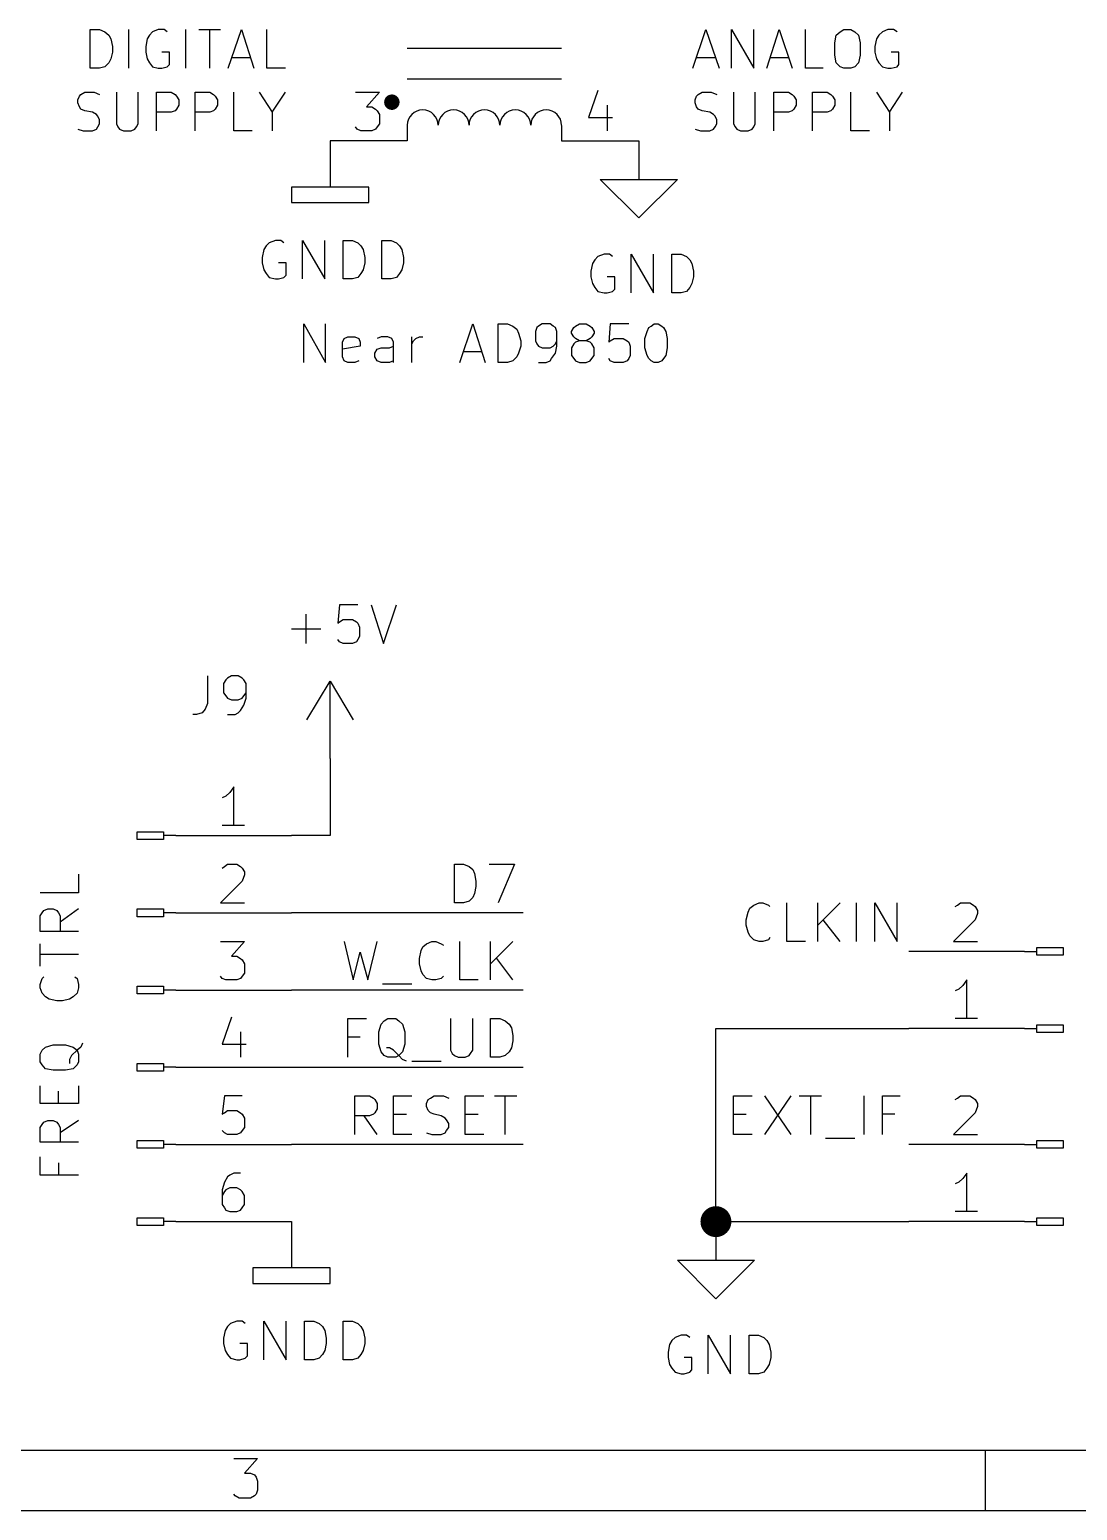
# Model space of a CAD drawing. Extents: x -2.2 to 11.3, y -7.9 to -0.4.
# Drawn here: x 5.06 to 6.418, y -7.874 to -5.956 of the extents above; entities that cross this region are included whole.
import ezdxf

# ---------------------------------------------------------------- set-up
doc = ezdxf.new("R2010")
doc.units = 0
doc.header["$MEASUREMENT"] = 0
for name, color, linetype in [('BLACK', 7, 'CONTINUOUS'), ('BLUE3', 171, 'CONTINUOUS'), ('CYAN2', 4, 'CONTINUOUS'), ('GREEN2', 3, 'CONTINUOUS'), ('RED2', 1, 'CONTINUOUS')]:
    doc.layers.add(name, color=color, linetype=linetype)

msp = doc.modelspace()

# ---------------------------------------------------------------- linework, layer by layer
at = {"layer": 'BLACK', "linetype": 'CONTINUOUS'}
for p, q in [((5.611, -7.087), (5.611, -7.037)), ((5.611, -7.037), (5.623, -7.037)), ((5.623, -7.037), (5.63, -7.04)), ((5.656, -7.037), (5.689, -7.037)), ((5.689, -7.037), (5.668, -7.087)), ((5.63, -7.04), (5.635, -7.044)), ((5.635, -7.044), (5.637, -7.049)), ((5.637, -7.049), (5.639, -7.059)), ((5.637, -7.075), (5.635, -7.08)), ((5.639, -7.066), (5.637, -7.075)), ((5.639, -7.059), (5.639, -7.066)), ((5.623, -7.087), (5.611, -7.087)), ((5.63, -7.085), (5.623, -7.087)), ((5.635, -7.08), (5.63, -7.085)), ((5.992, -7.099), (5.994, -7.094)), ((5.994, -7.094), (5.999, -7.09)), ((5.999, -7.09), (6.006, -7.087)), ((6.006, -7.087), (6.011, -7.087)), ((6.011, -7.087), (6.018, -7.09)), ((6.018, -7.09), (6.02, -7.092)), ((6.042, -7.137), (6.042, -7.087)), ((6.082, -7.137), (6.082, -7.087)), ((6.111, -7.087), (6.082, -7.116)), ((6.132, -7.137), (6.132, -7.087)), ((6.156, -7.137), (6.156, -7.087)), ((6.156, -7.087), (6.185, -7.137)), ((6.185, -7.137), (6.185, -7.087)), ((5.989, -7.109), (5.992, -7.099)), ((5.989, -7.116), (5.989, -7.109)), ((6.111, -7.137), (6.089, -7.109)), ((5.992, -7.125), (5.989, -7.116)), ((5.994, -7.13), (5.992, -7.125)), ((5.999, -7.135), (5.994, -7.13)), ((6.02, -7.132), (6.018, -7.135)), ((5.468, -7.137), (5.48, -7.187)), ((5.48, -7.187), (5.489, -7.151)), ((5.489, -7.151), (5.499, -7.187)), ((5.499, -7.187), (5.511, -7.137)), ((5.566, -7.159), (5.568, -7.149)), ((5.568, -7.149), (5.57, -7.144)), ((5.57, -7.144), (5.575, -7.14)), ((5.575, -7.14), (5.582, -7.137)), ((5.582, -7.137), (5.587, -7.137)), ((5.587, -7.137), (5.594, -7.14)), ((5.594, -7.14), (5.597, -7.142)), ((5.618, -7.187), (5.618, -7.137)), ((5.658, -7.187), (5.658, -7.137)), ((5.687, -7.137), (5.658, -7.166)), ((6.006, -7.137), (5.999, -7.135)), ((6.011, -7.137), (6.006, -7.137)), ((6.018, -7.135), (6.011, -7.137)), ((6.066, -7.137), (6.042, -7.137)), ((5.566, -7.166), (5.566, -7.159)), ((5.568, -7.175), (5.566, -7.166)), ((5.687, -7.187), (5.666, -7.159)), ((5.518, -7.192), (5.556, -7.192)), ((5.57, -7.18), (5.568, -7.175)), ((5.575, -7.185), (5.57, -7.18)), ((5.582, -7.187), (5.575, -7.185)), ((5.587, -7.187), (5.582, -7.187)), ((5.594, -7.185), (5.587, -7.187)), ((5.597, -7.182), (5.594, -7.185)), ((5.642, -7.187), (5.618, -7.187)), ((5.473, -7.287), (5.473, -7.237)), ((5.473, -7.237), (5.497, -7.237)), ((5.513, -7.254), (5.516, -7.244)), ((5.516, -7.244), (5.52, -7.24)), ((5.52, -7.24), (5.525, -7.237)), ((5.525, -7.237), (5.535, -7.237)), ((5.535, -7.237), (5.539, -7.24)), ((5.539, -7.24), (5.544, -7.244)), ((5.544, -7.244), (5.547, -7.254)), ((5.606, -7.237), (5.606, -7.278)), ((5.635, -7.278), (5.635, -7.237)), ((5.658, -7.287), (5.658, -7.237)), ((5.658, -7.237), (5.67, -7.237)), ((5.67, -7.237), (5.677, -7.24)), ((5.677, -7.24), (5.682, -7.244)), ((5.682, -7.244), (5.685, -7.249)), ((5.685, -7.249), (5.687, -7.259)), ((5.489, -7.261), (5.473, -7.261)), ((5.513, -7.27), (5.513, -7.254)), ((5.547, -7.254), (5.547, -7.27)), ((5.687, -7.266), (5.685, -7.275)), ((5.687, -7.259), (5.687, -7.266)), ((5.516, -7.28), (5.513, -7.27)), ((5.52, -7.285), (5.516, -7.28)), ((5.525, -7.287), (5.52, -7.285)), ((5.527, -7.275), (5.523, -7.275)), ((5.535, -7.287), (5.525, -7.287)), ((5.532, -7.278), (5.527, -7.275)), ((5.539, -7.285), (5.532, -7.278)), ((5.539, -7.285), (5.535, -7.287)), ((5.544, -7.28), (5.539, -7.285)), ((5.544, -7.29), (5.539, -7.285)), ((5.547, -7.27), (5.544, -7.28)), ((5.606, -7.278), (5.608, -7.282)), ((5.608, -7.282), (5.611, -7.285)), ((5.611, -7.285), (5.616, -7.287)), ((5.616, -7.287), (5.625, -7.287)), ((5.625, -7.287), (5.63, -7.285)), ((5.63, -7.285), (5.632, -7.282)), ((5.632, -7.282), (5.635, -7.278)), ((5.67, -7.287), (5.658, -7.287)), ((5.677, -7.285), (5.67, -7.287)), ((5.682, -7.28), (5.677, -7.285)), ((5.685, -7.275), (5.682, -7.28)), ((5.549, -7.292), (5.544, -7.29)), ((5.556, -7.292), (5.594, -7.292)), ((5.482, -7.387), (5.482, -7.337)), ((5.482, -7.337), (5.501, -7.337)), ((5.501, -7.337), (5.506, -7.34)), ((5.506, -7.34), (5.508, -7.342)), ((5.508, -7.342), (5.511, -7.347)), ((5.532, -7.387), (5.532, -7.337)), ((5.532, -7.337), (5.556, -7.337)), ((5.575, -7.347), (5.577, -7.342)), ((5.577, -7.342), (5.58, -7.34)), ((5.58, -7.34), (5.585, -7.337)), ((5.585, -7.337), (5.597, -7.337)), ((5.597, -7.337), (5.604, -7.34)), ((5.625, -7.387), (5.625, -7.337)), ((5.625, -7.337), (5.649, -7.337)), ((5.663, -7.337), (5.692, -7.337)), ((5.677, -7.387), (5.677, -7.337)), ((5.973, -7.387), (5.973, -7.337)), ((5.973, -7.337), (5.997, -7.337)), ((6.013, -7.337), (6.047, -7.387)), ((6.047, -7.337), (6.013, -7.387)), ((6.058, -7.337), (6.087, -7.337)), ((6.073, -7.387), (6.073, -7.337)), ((6.142, -7.387), (6.142, -7.337)), ((6.166, -7.387), (6.166, -7.337)), ((6.166, -7.337), (6.189, -7.337)), ((5.501, -7.363), (5.482, -7.363)), ((5.511, -7.387), (5.494, -7.363)), ((5.506, -7.361), (5.501, -7.363)), ((5.508, -7.359), (5.506, -7.361)), ((5.511, -7.354), (5.508, -7.359)), ((5.511, -7.347), (5.511, -7.354)), ((5.532, -7.361), (5.549, -7.361)), ((5.575, -7.351), (5.575, -7.347)), ((5.577, -7.356), (5.575, -7.351)), ((5.58, -7.359), (5.577, -7.356)), ((5.585, -7.361), (5.58, -7.359)), ((5.594, -7.363), (5.585, -7.361)), ((5.599, -7.366), (5.594, -7.363)), ((5.625, -7.361), (5.642, -7.361)), ((5.973, -7.361), (5.989, -7.361)), ((6.182, -7.361), (6.166, -7.361)), ((5.601, -7.368), (5.599, -7.366)), ((5.599, -7.385), (5.601, -7.382)), ((5.604, -7.373), (5.601, -7.368)), ((5.601, -7.382), (5.604, -7.378)), ((5.604, -7.378), (5.604, -7.373)), ((5.556, -7.387), (5.532, -7.387)), ((5.575, -7.385), (5.582, -7.387)), ((5.582, -7.387), (5.594, -7.387)), ((5.594, -7.387), (5.599, -7.385)), ((5.649, -7.387), (5.625, -7.387)), ((5.997, -7.387), (5.973, -7.387)), ((6.092, -7.392), (6.13, -7.392))]:
    msp.add_line(p, q, dxfattribs=at)
at = {"layer": 'BLUE3', "linetype": 'CONTINUOUS'}
for p, q in [((5.139, -6.006), (5.139, -5.956)), ((5.139, -5.956), (5.151, -5.956)), ((5.151, -5.956), (5.158, -5.959)), ((5.158, -5.959), (5.163, -5.963)), ((5.163, -5.963), (5.166, -5.968)), ((5.189, -6.006), (5.189, -5.956)), ((5.216, -5.963), (5.213, -5.968)), ((5.22, -5.959), (5.216, -5.963)), ((5.227, -5.956), (5.22, -5.959)), ((5.235, -5.956), (5.227, -5.956)), ((5.239, -5.959), (5.235, -5.956)), ((5.263, -6.006), (5.263, -5.956)), ((5.28, -5.956), (5.308, -5.956)), ((5.294, -6.006), (5.294, -5.956)), ((5.318, -6.006), (5.335, -5.956)), ((5.335, -5.956), (5.351, -6.006)), ((5.368, -6.006), (5.368, -5.956)), ((5.92, -6.006), (5.937, -5.956)), ((5.937, -5.956), (5.954, -6.006)), ((5.97, -6.006), (5.97, -5.956)), ((5.97, -5.956), (5.999, -6.006)), ((5.999, -6.006), (5.999, -5.956)), ((6.016, -6.006), (6.032, -5.956)), ((6.032, -5.956), (6.049, -6.006)), ((6.066, -6.006), (6.066, -5.956)), ((6.104, -5.973), (6.106, -5.963)), ((6.106, -5.963), (6.111, -5.959)), ((6.111, -5.959), (6.116, -5.956)), ((6.116, -5.956), (6.125, -5.956)), ((6.125, -5.956), (6.13, -5.959)), ((6.13, -5.959), (6.135, -5.963)), ((6.135, -5.963), (6.137, -5.973)), ((6.161, -5.963), (6.158, -5.968)), ((6.166, -5.959), (6.161, -5.963)), ((6.173, -5.956), (6.166, -5.959)), ((6.18, -5.956), (6.173, -5.956)), ((6.185, -5.959), (6.18, -5.956)), ((5.166, -5.968), (5.168, -5.978)), ((5.168, -5.978), (5.168, -5.985)), ((5.213, -5.968), (5.211, -5.978)), ((5.211, -5.978), (5.211, -5.985)), ((6.104, -5.989), (6.104, -5.973)), ((6.137, -5.973), (6.137, -5.989)), ((6.158, -5.968), (6.156, -5.978)), ((6.156, -5.978), (6.156, -5.985)), ((5.163, -5.999), (5.158, -6.004)), ((5.166, -5.994), (5.163, -5.999)), ((5.168, -5.985), (5.166, -5.994)), ((5.211, -5.985), (5.213, -5.994)), ((5.213, -5.994), (5.216, -5.999)), ((5.216, -5.999), (5.22, -6.004)), ((5.242, -5.985), (5.232, -5.985)), ((5.239, -6.004), (5.242, -6.001)), ((5.242, -6.001), (5.242, -5.985)), ((5.323, -5.992), (5.347, -5.992)), ((5.925, -5.992), (5.949, -5.992)), ((6.02, -5.992), (6.044, -5.992)), ((6.106, -5.999), (6.104, -5.989)), ((6.111, -6.004), (6.106, -5.999)), ((6.135, -5.999), (6.13, -6.004)), ((6.137, -5.989), (6.135, -5.999)), ((6.156, -5.985), (6.158, -5.994)), ((6.158, -5.994), (6.161, -5.999)), ((6.161, -5.999), (6.166, -6.004)), ((6.187, -5.985), (6.177, -5.985)), ((6.185, -6.004), (6.187, -6.001)), ((6.187, -6.001), (6.187, -5.985)), ((5.151, -6.006), (5.139, -6.006)), ((5.158, -6.004), (5.151, -6.006)), ((5.22, -6.004), (5.227, -6.006)), ((5.227, -6.006), (5.232, -6.006)), ((5.232, -6.006), (5.239, -6.004)), ((5.392, -6.006), (5.368, -6.006)), ((6.089, -6.006), (6.066, -6.006)), ((6.116, -6.006), (6.111, -6.004)), ((6.125, -6.006), (6.116, -6.006)), ((6.13, -6.004), (6.125, -6.006)), ((6.166, -6.004), (6.173, -6.006)), ((6.173, -6.006), (6.177, -6.006)), ((6.177, -6.006), (6.185, -6.004)), ((5.125, -6.042), (5.127, -6.04)), ((5.127, -6.04), (5.132, -6.037)), ((5.132, -6.037), (5.144, -6.037)), ((5.144, -6.037), (5.151, -6.04)), ((5.173, -6.037), (5.173, -6.078)), ((5.201, -6.078), (5.201, -6.037)), ((5.225, -6.087), (5.225, -6.037)), ((5.225, -6.037), (5.244, -6.037)), ((5.244, -6.037), (5.249, -6.04)), ((5.249, -6.04), (5.251, -6.042)), ((5.275, -6.087), (5.275, -6.037)), ((5.275, -6.037), (5.294, -6.037)), ((5.294, -6.037), (5.299, -6.04)), ((5.299, -6.04), (5.301, -6.042)), ((5.325, -6.087), (5.325, -6.037)), ((5.358, -6.037), (5.375, -6.063)), ((5.375, -6.063), (5.392, -6.037)), ((5.925, -6.042), (5.927, -6.04)), ((5.927, -6.04), (5.932, -6.037)), ((5.932, -6.037), (5.944, -6.037)), ((5.944, -6.037), (5.951, -6.04)), ((5.973, -6.037), (5.973, -6.078)), ((6.001, -6.078), (6.001, -6.037)), ((6.025, -6.087), (6.025, -6.037)), ((6.025, -6.037), (6.044, -6.037)), ((6.044, -6.037), (6.049, -6.04)), ((6.049, -6.04), (6.051, -6.042)), ((6.075, -6.087), (6.075, -6.037)), ((6.075, -6.037), (6.094, -6.037)), ((6.094, -6.037), (6.099, -6.04)), ((6.099, -6.04), (6.101, -6.042)), ((6.125, -6.087), (6.125, -6.037)), ((6.158, -6.037), (6.175, -6.063)), ((6.175, -6.063), (6.192, -6.037)), ((5.123, -6.047), (5.125, -6.042)), ((5.123, -6.051), (5.123, -6.047)), ((5.125, -6.056), (5.123, -6.051)), ((5.127, -6.059), (5.125, -6.056)), ((5.132, -6.061), (5.127, -6.059)), ((5.251, -6.059), (5.249, -6.061)), ((5.251, -6.042), (5.254, -6.047)), ((5.254, -6.054), (5.251, -6.059)), ((5.254, -6.047), (5.254, -6.054)), ((5.301, -6.059), (5.299, -6.061)), ((5.301, -6.042), (5.304, -6.047)), ((5.304, -6.054), (5.301, -6.059)), ((5.304, -6.047), (5.304, -6.054)), ((5.923, -6.047), (5.925, -6.042)), ((5.923, -6.051), (5.923, -6.047)), ((5.925, -6.056), (5.923, -6.051)), ((5.927, -6.059), (5.925, -6.056)), ((5.932, -6.061), (5.927, -6.059)), ((6.051, -6.059), (6.049, -6.061)), ((6.051, -6.042), (6.054, -6.047)), ((6.054, -6.054), (6.051, -6.059)), ((6.054, -6.047), (6.054, -6.054)), ((6.101, -6.059), (6.099, -6.061)), ((6.101, -6.042), (6.104, -6.047)), ((6.104, -6.054), (6.101, -6.059)), ((6.104, -6.047), (6.104, -6.054)), ((5.142, -6.063), (5.132, -6.061)), ((5.147, -6.066), (5.142, -6.063)), ((5.149, -6.068), (5.147, -6.066)), ((5.151, -6.073), (5.149, -6.068)), ((5.149, -6.082), (5.151, -6.078)), ((5.151, -6.078), (5.151, -6.073)), ((5.173, -6.078), (5.175, -6.082)), ((5.199, -6.082), (5.201, -6.078)), ((5.244, -6.063), (5.225, -6.063)), ((5.249, -6.061), (5.244, -6.063)), ((5.294, -6.063), (5.275, -6.063)), ((5.299, -6.061), (5.294, -6.063)), ((5.375, -6.063), (5.375, -6.087)), ((5.942, -6.063), (5.932, -6.061)), ((5.947, -6.066), (5.942, -6.063)), ((5.949, -6.068), (5.947, -6.066)), ((5.951, -6.073), (5.949, -6.068)), ((5.949, -6.082), (5.951, -6.078)), ((5.951, -6.078), (5.951, -6.073)), ((5.973, -6.078), (5.975, -6.082)), ((5.999, -6.082), (6.001, -6.078)), ((6.044, -6.063), (6.025, -6.063)), ((6.049, -6.061), (6.044, -6.063)), ((6.094, -6.063), (6.075, -6.063)), ((6.099, -6.061), (6.094, -6.063)), ((6.175, -6.063), (6.175, -6.087)), ((5.123, -6.085), (5.13, -6.087)), ((5.13, -6.087), (5.142, -6.087)), ((5.142, -6.087), (5.147, -6.085)), ((5.147, -6.085), (5.149, -6.082)), ((5.175, -6.082), (5.177, -6.085)), ((5.177, -6.085), (5.182, -6.087)), ((5.182, -6.087), (5.192, -6.087)), ((5.192, -6.087), (5.197, -6.085)), ((5.197, -6.085), (5.199, -6.082)), ((5.349, -6.087), (5.325, -6.087)), ((5.923, -6.085), (5.93, -6.087)), ((5.93, -6.087), (5.942, -6.087)), ((5.942, -6.087), (5.947, -6.085)), ((5.947, -6.085), (5.949, -6.082)), ((5.975, -6.082), (5.977, -6.085)), ((5.977, -6.085), (5.982, -6.087)), ((5.982, -6.087), (5.992, -6.087)), ((5.992, -6.087), (5.997, -6.085)), ((5.997, -6.085), (5.999, -6.082)), ((6.149, -6.087), (6.125, -6.087)), ((5.416, -6.387), (5.416, -6.337)), ((5.416, -6.337), (5.444, -6.387)), ((5.444, -6.387), (5.444, -6.337)), ((5.618, -6.387), (5.635, -6.337)), ((5.635, -6.337), (5.651, -6.387)), ((5.668, -6.387), (5.668, -6.337)), ((5.668, -6.337), (5.68, -6.337)), ((5.68, -6.337), (5.687, -6.34)), ((5.687, -6.34), (5.692, -6.344)), ((5.692, -6.344), (5.694, -6.349)), ((5.718, -6.342), (5.716, -6.347)), ((5.716, -6.347), (5.716, -6.359)), ((5.72, -6.34), (5.718, -6.342)), ((5.725, -6.337), (5.72, -6.34)), ((5.735, -6.337), (5.725, -6.337)), ((5.739, -6.34), (5.735, -6.337)), ((5.742, -6.342), (5.739, -6.34)), ((5.744, -6.347), (5.742, -6.342)), ((5.744, -6.366), (5.744, -6.347)), ((5.763, -6.347), (5.766, -6.342)), ((5.763, -6.349), (5.763, -6.347)), ((5.766, -6.342), (5.768, -6.34)), ((5.768, -6.34), (5.773, -6.337)), ((5.773, -6.337), (5.782, -6.337)), ((5.782, -6.337), (5.787, -6.34)), ((5.787, -6.34), (5.789, -6.342)), ((5.789, -6.342), (5.792, -6.347)), ((5.792, -6.347), (5.792, -6.349)), ((5.813, -6.337), (5.811, -6.361)), ((5.837, -6.337), (5.813, -6.337)), ((5.858, -6.356), (5.861, -6.347)), ((5.861, -6.347), (5.863, -6.342)), ((5.863, -6.342), (5.866, -6.34)), ((5.866, -6.34), (5.87, -6.337)), ((5.87, -6.337), (5.875, -6.337)), ((5.875, -6.337), (5.88, -6.34)), ((5.88, -6.34), (5.882, -6.342)), ((5.882, -6.342), (5.885, -6.347)), ((5.885, -6.347), (5.887, -6.356)), ((5.466, -6.361), (5.468, -6.356)), ((5.466, -6.38), (5.466, -6.361)), ((5.489, -6.366), (5.466, -6.37)), ((5.468, -6.356), (5.473, -6.354)), ((5.473, -6.354), (5.482, -6.354)), ((5.482, -6.354), (5.487, -6.356)), ((5.487, -6.356), (5.489, -6.361)), ((5.489, -6.361), (5.489, -6.366)), ((5.516, -6.354), (5.511, -6.356)), ((5.525, -6.354), (5.516, -6.354)), ((5.53, -6.356), (5.525, -6.354)), ((5.527, -6.368), (5.532, -6.366)), ((5.532, -6.361), (5.53, -6.356)), ((5.532, -6.387), (5.532, -6.361)), ((5.556, -6.387), (5.556, -6.354)), ((5.556, -6.363), (5.558, -6.359)), ((5.558, -6.359), (5.561, -6.356)), ((5.561, -6.356), (5.566, -6.354)), ((5.566, -6.354), (5.57, -6.354)), ((5.694, -6.349), (5.697, -6.359)), ((5.697, -6.366), (5.694, -6.375)), ((5.697, -6.359), (5.697, -6.366)), ((5.716, -6.359), (5.718, -6.363)), ((5.718, -6.363), (5.72, -6.366)), ((5.72, -6.366), (5.725, -6.368)), ((5.735, -6.368), (5.739, -6.366)), ((5.739, -6.366), (5.742, -6.363)), ((5.742, -6.363), (5.744, -6.359)), ((5.742, -6.375), (5.744, -6.366)), ((5.766, -6.354), (5.763, -6.349)), ((5.766, -6.363), (5.763, -6.368)), ((5.768, -6.356), (5.766, -6.354)), ((5.768, -6.361), (5.766, -6.363)), ((5.773, -6.359), (5.768, -6.356)), ((5.773, -6.359), (5.768, -6.361)), ((5.782, -6.359), (5.773, -6.359)), ((5.787, -6.356), (5.782, -6.359)), ((5.787, -6.361), (5.782, -6.359)), ((5.789, -6.354), (5.787, -6.356)), ((5.789, -6.363), (5.787, -6.361)), ((5.792, -6.349), (5.789, -6.354)), ((5.792, -6.368), (5.789, -6.363)), ((5.811, -6.361), (5.813, -6.359)), ((5.813, -6.359), (5.818, -6.356)), ((5.818, -6.356), (5.83, -6.356)), ((5.83, -6.356), (5.835, -6.359)), ((5.835, -6.359), (5.837, -6.361)), ((5.837, -6.361), (5.839, -6.366)), ((5.839, -6.366), (5.839, -6.378)), ((5.858, -6.368), (5.858, -6.356)), ((5.887, -6.356), (5.887, -6.368)), ((5.468, -6.385), (5.466, -6.38)), ((5.473, -6.387), (5.468, -6.385)), ((5.487, -6.385), (5.482, -6.387)), ((5.508, -6.375), (5.511, -6.37)), ((5.508, -6.38), (5.508, -6.375)), ((5.511, -6.385), (5.508, -6.38)), ((5.511, -6.37), (5.516, -6.368)), ((5.516, -6.387), (5.511, -6.385)), ((5.516, -6.368), (5.527, -6.368)), ((5.532, -6.385), (5.527, -6.387)), ((5.623, -6.373), (5.647, -6.373)), ((5.687, -6.385), (5.68, -6.387)), ((5.692, -6.38), (5.687, -6.385)), ((5.694, -6.375), (5.692, -6.38)), ((5.725, -6.368), (5.735, -6.368)), ((5.73, -6.387), (5.735, -6.385)), ((5.735, -6.385), (5.737, -6.382)), ((5.737, -6.382), (5.742, -6.375)), ((5.763, -6.368), (5.763, -6.378)), ((5.763, -6.378), (5.766, -6.382)), ((5.766, -6.382), (5.768, -6.385)), ((5.768, -6.385), (5.773, -6.387)), ((5.782, -6.387), (5.787, -6.385)), ((5.787, -6.385), (5.789, -6.382)), ((5.789, -6.382), (5.792, -6.378)), ((5.792, -6.378), (5.792, -6.368)), ((5.813, -6.385), (5.811, -6.382)), ((5.818, -6.387), (5.813, -6.385)), ((5.835, -6.385), (5.83, -6.387)), ((5.837, -6.382), (5.835, -6.385)), ((5.839, -6.378), (5.837, -6.382)), ((5.861, -6.378), (5.858, -6.368)), ((5.863, -6.382), (5.861, -6.378)), ((5.866, -6.385), (5.863, -6.382)), ((5.87, -6.387), (5.866, -6.385)), ((5.88, -6.385), (5.875, -6.387)), ((5.882, -6.382), (5.88, -6.385)), ((5.885, -6.378), (5.882, -6.382)), ((5.887, -6.368), (5.885, -6.378)), ((5.482, -6.387), (5.473, -6.387)), ((5.527, -6.387), (5.516, -6.387)), ((5.68, -6.387), (5.668, -6.387)), ((5.72, -6.387), (5.73, -6.387)), ((5.773, -6.387), (5.782, -6.387)), ((5.83, -6.387), (5.818, -6.387)), ((5.875, -6.387), (5.87, -6.387))]:
    msp.add_line(p, q, dxfattribs=at)
at = {"layer": 'CYAN2', "linetype": 'CONTINUOUS'}
for p, q in [((5.371, -6.232), (5.367, -6.236)), ((5.379, -6.229), (5.371, -6.232)), ((5.386, -6.229), (5.379, -6.229)), ((5.39, -6.232), (5.386, -6.229)), ((5.414, -6.279), (5.414, -6.229)), ((5.414, -6.229), (5.443, -6.279)), ((5.443, -6.279), (5.443, -6.229)), ((5.467, -6.279), (5.467, -6.229)), ((5.467, -6.229), (5.479, -6.229)), ((5.479, -6.229), (5.486, -6.232)), ((5.486, -6.232), (5.49, -6.236)), ((5.517, -6.279), (5.517, -6.229)), ((5.517, -6.229), (5.529, -6.229)), ((5.529, -6.229), (5.536, -6.232)), ((5.536, -6.232), (5.54, -6.236)), ((5.364, -6.241), (5.362, -6.251)), ((5.362, -6.251), (5.362, -6.258)), ((5.367, -6.236), (5.364, -6.241)), ((5.49, -6.236), (5.493, -6.241)), ((5.493, -6.241), (5.495, -6.251)), ((5.495, -6.251), (5.495, -6.258)), ((5.54, -6.236), (5.543, -6.241)), ((5.543, -6.241), (5.545, -6.251)), ((5.545, -6.251), (5.545, -6.258)), ((5.797, -6.25), (5.793, -6.254)), ((5.805, -6.247), (5.797, -6.25)), ((5.812, -6.247), (5.805, -6.247)), ((5.816, -6.25), (5.812, -6.247)), ((5.84, -6.297), (5.84, -6.247)), ((5.84, -6.247), (5.869, -6.297)), ((5.869, -6.297), (5.869, -6.247)), ((5.893, -6.297), (5.893, -6.247)), ((5.893, -6.247), (5.905, -6.247)), ((5.905, -6.247), (5.912, -6.25)), ((5.912, -6.25), (5.916, -6.254)), ((5.362, -6.258), (5.364, -6.267)), ((5.364, -6.267), (5.367, -6.272)), ((5.393, -6.258), (5.383, -6.258)), ((5.393, -6.274), (5.393, -6.258)), ((5.493, -6.267), (5.49, -6.272)), ((5.495, -6.258), (5.493, -6.267)), ((5.543, -6.267), (5.54, -6.272)), ((5.545, -6.258), (5.543, -6.267)), ((5.79, -6.259), (5.788, -6.269)), ((5.788, -6.269), (5.788, -6.276)), ((5.793, -6.254), (5.79, -6.259)), ((5.916, -6.254), (5.919, -6.259)), ((5.919, -6.259), (5.921, -6.269)), ((5.921, -6.269), (5.921, -6.276)), ((5.367, -6.272), (5.371, -6.277)), ((5.371, -6.277), (5.379, -6.279)), ((5.379, -6.279), (5.383, -6.279)), ((5.383, -6.279), (5.39, -6.277)), ((5.39, -6.277), (5.393, -6.274)), ((5.479, -6.279), (5.467, -6.279)), ((5.486, -6.277), (5.479, -6.279)), ((5.49, -6.272), (5.486, -6.277)), ((5.529, -6.279), (5.517, -6.279)), ((5.536, -6.277), (5.529, -6.279)), ((5.54, -6.272), (5.536, -6.277)), ((5.788, -6.276), (5.79, -6.285)), ((5.79, -6.285), (5.793, -6.29)), ((5.793, -6.29), (5.797, -6.295)), ((5.819, -6.276), (5.809, -6.276)), ((5.819, -6.292), (5.819, -6.276)), ((5.916, -6.29), (5.912, -6.295)), ((5.919, -6.285), (5.916, -6.29)), ((5.921, -6.276), (5.919, -6.285)), ((5.797, -6.295), (5.805, -6.297)), ((5.805, -6.297), (5.809, -6.297)), ((5.809, -6.297), (5.816, -6.295)), ((5.816, -6.295), (5.819, -6.292)), ((5.905, -6.297), (5.893, -6.297)), ((5.912, -6.295), (5.905, -6.297)), ((5.462, -6.701), (5.46, -6.725)), ((5.486, -6.701), (5.462, -6.701)), ((5.503, -6.701), (5.519, -6.751)), ((5.519, -6.751), (5.536, -6.701)), ((5.4, -6.732), (5.438, -6.732)), ((5.419, -6.751), (5.419, -6.713)), ((5.46, -6.725), (5.462, -6.723)), ((5.462, -6.723), (5.467, -6.72)), ((5.467, -6.72), (5.479, -6.72)), ((5.479, -6.72), (5.484, -6.723)), ((5.484, -6.723), (5.486, -6.725)), ((5.486, -6.725), (5.488, -6.73)), ((5.488, -6.73), (5.488, -6.742)), ((5.462, -6.749), (5.46, -6.746)), ((5.467, -6.751), (5.462, -6.749)), ((5.479, -6.751), (5.467, -6.751)), ((5.484, -6.749), (5.479, -6.751)), ((5.486, -6.746), (5.484, -6.749)), ((5.488, -6.742), (5.486, -6.746)), ((5.291, -6.793), (5.291, -6.829)), ((5.315, -6.798), (5.312, -6.803)), ((5.312, -6.803), (5.312, -6.815)), ((5.317, -6.796), (5.315, -6.798)), ((5.322, -6.793), (5.317, -6.796)), ((5.331, -6.793), (5.322, -6.793)), ((5.336, -6.796), (5.331, -6.793)), ((5.338, -6.798), (5.336, -6.796)), ((5.341, -6.803), (5.338, -6.798)), ((5.341, -6.822), (5.341, -6.803)), ((5.312, -6.815), (5.315, -6.819)), ((5.315, -6.819), (5.317, -6.822)), ((5.317, -6.822), (5.322, -6.824)), ((5.322, -6.824), (5.331, -6.824)), ((5.331, -6.824), (5.336, -6.822)), ((5.336, -6.822), (5.338, -6.819)), ((5.338, -6.819), (5.341, -6.815)), ((5.338, -6.831), (5.341, -6.822)), ((5.277, -6.843), (5.272, -6.843)), ((5.284, -6.841), (5.277, -6.843)), ((5.288, -6.836), (5.284, -6.841)), ((5.291, -6.829), (5.288, -6.836)), ((5.317, -6.843), (5.327, -6.843)), ((5.327, -6.843), (5.331, -6.841)), ((5.331, -6.841), (5.334, -6.838)), ((5.334, -6.838), (5.338, -6.831)), ((5.124, -7.05), (5.124, -7.074)), ((5.124, -7.074), (5.074, -7.074)), ((5.079, -7.097), (5.084, -7.095)), ((5.084, -7.095), (5.091, -7.095)), ((5.091, -7.095), (5.096, -7.097)), ((5.124, -7.095), (5.1, -7.112)), ((5.074, -7.104), (5.077, -7.1)), ((5.074, -7.124), (5.074, -7.104)), ((5.077, -7.1), (5.079, -7.097)), ((5.096, -7.097), (5.098, -7.1)), ((5.098, -7.1), (5.1, -7.104)), ((5.1, -7.104), (5.1, -7.124)), ((5.124, -7.124), (5.074, -7.124)), ((5.074, -7.169), (5.074, -7.14)), ((5.124, -7.154), (5.074, -7.154)), ((5.074, -7.193), (5.077, -7.185)), ((5.077, -7.185), (5.079, -7.183)), ((5.119, -7.183), (5.122, -7.185)), ((5.122, -7.185), (5.124, -7.193)), ((5.074, -7.197), (5.074, -7.193)), ((5.077, -7.204), (5.074, -7.197)), ((5.081, -7.209), (5.077, -7.204)), ((5.086, -7.212), (5.081, -7.209)), ((5.117, -7.209), (5.112, -7.212)), ((5.122, -7.204), (5.117, -7.209)), ((5.124, -7.197), (5.122, -7.204)), ((5.124, -7.193), (5.124, -7.197)), ((5.096, -7.214), (5.086, -7.212)), ((5.103, -7.214), (5.096, -7.214)), ((5.112, -7.212), (5.103, -7.214)), ((5.129, -7.269), (5.127, -7.274)), ((5.074, -7.283), (5.077, -7.278)), ((5.074, -7.293), (5.074, -7.283)), ((5.077, -7.278), (5.081, -7.274)), ((5.081, -7.274), (5.091, -7.271)), ((5.091, -7.271), (5.107, -7.271)), ((5.107, -7.271), (5.117, -7.274)), ((5.115, -7.285), (5.112, -7.29)), ((5.122, -7.278), (5.115, -7.285)), ((5.117, -7.274), (5.122, -7.278)), ((5.127, -7.274), (5.122, -7.278)), ((5.122, -7.278), (5.124, -7.283)), ((5.124, -7.283), (5.124, -7.293)), ((5.077, -7.297), (5.074, -7.293)), ((5.081, -7.302), (5.077, -7.297)), ((5.091, -7.304), (5.081, -7.302)), ((5.107, -7.304), (5.091, -7.304)), ((5.117, -7.302), (5.107, -7.304)), ((5.112, -7.29), (5.112, -7.295)), ((5.122, -7.297), (5.117, -7.302)), ((5.124, -7.293), (5.122, -7.297)), ((5.074, -7.347), (5.074, -7.324)), ((5.124, -7.324), (5.124, -7.347)), ((5.098, -7.347), (5.098, -7.331)), ((5.124, -7.347), (5.074, -7.347)), ((5.074, -7.378), (5.077, -7.374)), ((5.074, -7.397), (5.074, -7.378)), ((5.077, -7.374), (5.079, -7.371)), ((5.079, -7.371), (5.084, -7.369)), ((5.084, -7.369), (5.091, -7.369)), ((5.091, -7.369), (5.096, -7.371)), ((5.096, -7.371), (5.098, -7.374)), ((5.098, -7.374), (5.1, -7.378)), ((5.124, -7.369), (5.1, -7.385)), ((5.1, -7.378), (5.1, -7.397)), ((5.124, -7.397), (5.074, -7.397)), ((5.074, -7.44), (5.074, -7.416)), ((5.124, -7.44), (5.074, -7.44)), ((5.098, -7.424), (5.098, -7.44)), ((5.321, -7.632), (5.317, -7.636)), ((5.329, -7.629), (5.321, -7.632)), ((5.336, -7.629), (5.329, -7.629)), ((5.34, -7.632), (5.336, -7.629)), ((5.364, -7.679), (5.364, -7.629)), ((5.364, -7.629), (5.393, -7.679)), ((5.393, -7.679), (5.393, -7.629)), ((5.417, -7.679), (5.417, -7.629)), ((5.417, -7.629), (5.429, -7.629)), ((5.429, -7.629), (5.436, -7.632)), ((5.436, -7.632), (5.44, -7.636)), ((5.467, -7.679), (5.467, -7.629)), ((5.467, -7.629), (5.479, -7.629)), ((5.479, -7.629), (5.486, -7.632)), ((5.486, -7.632), (5.49, -7.636)), ((5.314, -7.641), (5.312, -7.651)), ((5.312, -7.651), (5.312, -7.658)), ((5.317, -7.636), (5.314, -7.641)), ((5.44, -7.636), (5.443, -7.641)), ((5.443, -7.641), (5.445, -7.651)), ((5.445, -7.651), (5.445, -7.658)), ((5.49, -7.636), (5.493, -7.641)), ((5.493, -7.641), (5.495, -7.651)), ((5.495, -7.651), (5.495, -7.658)), ((5.897, -7.65), (5.893, -7.654)), ((5.905, -7.647), (5.897, -7.65)), ((5.912, -7.647), (5.905, -7.647)), ((5.916, -7.65), (5.912, -7.647)), ((5.94, -7.697), (5.94, -7.647)), ((5.94, -7.647), (5.969, -7.697)), ((5.969, -7.697), (5.969, -7.647)), ((5.993, -7.697), (5.993, -7.647)), ((5.993, -7.647), (6.005, -7.647)), ((6.005, -7.647), (6.012, -7.65)), ((6.012, -7.65), (6.016, -7.654)), ((5.312, -7.658), (5.314, -7.667)), ((5.314, -7.667), (5.317, -7.672)), ((5.343, -7.658), (5.333, -7.658)), ((5.343, -7.674), (5.343, -7.658)), ((5.443, -7.667), (5.44, -7.672)), ((5.445, -7.658), (5.443, -7.667)), ((5.493, -7.667), (5.49, -7.672)), ((5.495, -7.658), (5.493, -7.667)), ((5.89, -7.659), (5.888, -7.669)), ((5.888, -7.669), (5.888, -7.676)), ((5.893, -7.654), (5.89, -7.659)), ((6.016, -7.654), (6.019, -7.659)), ((6.019, -7.659), (6.021, -7.669)), ((6.021, -7.669), (6.021, -7.676)), ((5.317, -7.672), (5.321, -7.677)), ((5.321, -7.677), (5.329, -7.679)), ((5.329, -7.679), (5.333, -7.679)), ((5.333, -7.679), (5.34, -7.677)), ((5.34, -7.677), (5.343, -7.674)), ((5.429, -7.679), (5.417, -7.679)), ((5.436, -7.677), (5.429, -7.679)), ((5.44, -7.672), (5.436, -7.677)), ((5.479, -7.679), (5.467, -7.679)), ((5.486, -7.677), (5.479, -7.679)), ((5.49, -7.672), (5.486, -7.677)), ((5.888, -7.676), (5.89, -7.685)), ((5.89, -7.685), (5.893, -7.69)), ((5.893, -7.69), (5.897, -7.695)), ((5.919, -7.676), (5.909, -7.676)), ((5.919, -7.692), (5.919, -7.676)), ((6.016, -7.69), (6.012, -7.695)), ((6.019, -7.685), (6.016, -7.69)), ((6.021, -7.676), (6.019, -7.685)), ((5.897, -7.695), (5.905, -7.697)), ((5.905, -7.697), (5.909, -7.697)), ((5.909, -7.697), (5.916, -7.695)), ((5.916, -7.695), (5.919, -7.692)), ((6.005, -7.697), (5.993, -7.697)), ((6.012, -7.695), (6.005, -7.697))]:
    msp.add_line(p, q, dxfattribs=at)
at = {"layer": 'GREEN2', "linetype": 'CONTINUOUS'}
for p, q in [((5.45, -6.9), (5.45, -7)), ((5.45, -7), (5.4, -7)), ((5.7, -7.1), (5.4, -7.1)), ((5.7, -7.2), (5.4, -7.2)), ((5.95, -7.25), (6.2, -7.25)), ((5.95, -7.5), (5.95, -7.25)), ((5.4, -7.3), (5.7, -7.3)), ((5.7, -7.4), (5.4, -7.4)), ((5.95, -7.5), (6.2, -7.5))]:
    msp.add_line(p, q, dxfattribs=at)
at = {"layer": 'GREEN2', "const_width": 0.02}
msp.add_lwpolyline([(5.94, -7.5, 1), (5.96, -7.5, 1)], format="xyb", close=True, dxfattribs=at)
at = {"layer": 'RED2', "linetype": 'CONTINUOUS'}
for p, q in [((5.55, -5.98), (5.75, -5.98)), ((5.75, -6.02), (5.55, -6.02)), ((5.483, -6.037), (5.514, -6.037)), ((5.514, -6.037), (5.497, -6.056)), ((5.797, -6.035), (5.785, -6.07)), ((5.497, -6.056), (5.504, -6.056)), ((5.504, -6.056), (5.509, -6.059)), ((5.509, -6.059), (5.511, -6.061)), ((5.809, -6.054), (5.809, -6.087)), ((5.511, -6.061), (5.514, -6.066)), ((5.514, -6.078), (5.511, -6.082)), ((5.514, -6.066), (5.514, -6.078)), ((5.55, -6.08), (5.55, -6.1)), ((5.75, -6.08), (5.75, -6.1)), ((5.785, -6.07), (5.816, -6.07)), ((5.485, -6.085), (5.483, -6.082)), ((5.49, -6.087), (5.485, -6.085)), ((5.504, -6.087), (5.49, -6.087)), ((5.509, -6.085), (5.504, -6.087)), ((5.511, -6.082), (5.509, -6.085)), ((5.45, -6.1), (5.45, -6.16)), ((5.55, -6.1), (5.45, -6.1)), ((5.75, -6.1), (5.85, -6.1)), ((5.85, -6.1), (5.85, -6.15)), ((5.85, -6.2), (5.8, -6.15)), ((5.8, -6.15), (5.85, -6.15)), ((5.85, -6.15), (5.9, -6.15)), ((5.9, -6.15), (5.85, -6.2)), ((5.4, -6.16), (5.4, -6.18)), ((5.5, -6.16), (5.4, -6.16)), ((5.5, -6.18), (5.5, -6.16)), ((5.4, -6.18), (5.5, -6.18)), ((5.42, -6.85), (5.45, -6.8)), ((5.45, -6.9), (5.45, -6.8)), ((5.45, -6.8), (5.48, -6.85)), ((5.325, -6.937), (5.32, -6.944)), ((5.325, -6.987), (5.325, -6.937)), ((5.315, -6.949), (5.31, -6.951)), ((5.32, -6.944), (5.315, -6.949)), ((5.2, -7.005), (5.2, -6.995)), ((5.2, -6.995), (5.234, -6.995)), ((5.234, -6.995), (5.234, -7.005)), ((5.25, -7), (5.234, -7)), ((5.25, -7), (5.4, -7)), ((5.339, -6.987), (5.31, -6.987)), ((5.234, -7.005), (5.2, -7.005)), ((5.313, -7.04), (5.317, -7.037)), ((5.317, -7.037), (5.329, -7.037)), ((5.329, -7.037), (5.334, -7.04)), ((5.31, -7.042), (5.313, -7.04)), ((5.334, -7.04), (5.336, -7.042)), ((5.336, -7.042), (5.339, -7.047)), ((5.339, -7.051), (5.336, -7.059)), ((5.339, -7.047), (5.339, -7.051)), ((5.336, -7.059), (5.308, -7.087)), ((5.2, -7.105), (5.2, -7.095)), ((5.2, -7.095), (5.234, -7.095)), ((5.234, -7.095), (5.234, -7.105)), ((5.308, -7.087), (5.339, -7.087)), ((6.26, -7.092), (6.263, -7.09)), ((6.263, -7.09), (6.267, -7.087)), ((6.267, -7.087), (6.279, -7.087)), ((6.279, -7.087), (6.284, -7.09)), ((6.284, -7.09), (6.286, -7.092)), ((6.286, -7.092), (6.289, -7.097)), ((5.234, -7.105), (5.2, -7.105)), ((5.25, -7.1), (5.234, -7.1)), ((5.25, -7.1), (5.4, -7.1)), ((6.286, -7.109), (6.258, -7.137)), ((6.289, -7.101), (6.286, -7.109)), ((6.289, -7.097), (6.289, -7.101)), ((5.308, -7.137), (5.339, -7.137)), ((5.339, -7.137), (5.322, -7.156)), ((6.35, -7.15), (6.2, -7.15)), ((6.258, -7.137), (6.289, -7.137)), ((6.35, -7.15), (6.366, -7.15)), ((6.366, -7.155), (6.366, -7.145)), ((6.366, -7.145), (6.4, -7.145)), ((6.4, -7.145), (6.4, -7.155)), ((5.322, -7.156), (5.329, -7.156)), ((5.329, -7.156), (5.334, -7.159)), ((5.334, -7.159), (5.336, -7.161)), ((5.336, -7.161), (5.339, -7.166)), ((5.339, -7.166), (5.339, -7.178)), ((6.4, -7.155), (6.366, -7.155)), ((5.31, -7.185), (5.308, -7.182)), ((5.315, -7.187), (5.31, -7.185)), ((5.329, -7.187), (5.315, -7.187)), ((5.334, -7.185), (5.329, -7.187)), ((5.336, -7.182), (5.334, -7.185)), ((5.339, -7.178), (5.336, -7.182)), ((6.275, -7.187), (6.27, -7.194)), ((6.275, -7.237), (6.275, -7.187)), ((5.2, -7.205), (5.2, -7.195)), ((5.2, -7.195), (5.234, -7.195)), ((5.234, -7.205), (5.2, -7.205)), ((5.234, -7.195), (5.234, -7.205)), ((5.25, -7.2), (5.234, -7.2)), ((5.25, -7.2), (5.4, -7.2)), ((6.265, -7.199), (6.26, -7.201)), ((6.27, -7.194), (6.265, -7.199)), ((5.322, -7.235), (5.31, -7.27)), ((6.35, -7.25), (6.2, -7.25)), ((6.289, -7.237), (6.26, -7.237)), ((6.35, -7.25), (6.366, -7.25)), ((6.366, -7.255), (6.366, -7.245)), ((6.366, -7.245), (6.4, -7.245)), ((6.4, -7.245), (6.4, -7.255)), ((5.334, -7.254), (5.334, -7.287)), ((6.4, -7.255), (6.366, -7.255)), ((5.31, -7.27), (5.341, -7.27)), ((5.2, -7.305), (5.2, -7.295)), ((5.2, -7.295), (5.234, -7.295)), ((5.234, -7.305), (5.2, -7.305)), ((5.234, -7.295), (5.234, -7.305)), ((5.25, -7.3), (5.234, -7.3)), ((5.25, -7.3), (5.4, -7.3)), ((5.313, -7.337), (5.31, -7.361)), ((5.336, -7.337), (5.313, -7.337)), ((6.26, -7.342), (6.263, -7.34)), ((6.263, -7.34), (6.267, -7.337)), ((6.267, -7.337), (6.279, -7.337)), ((6.279, -7.337), (6.284, -7.34)), ((6.284, -7.34), (6.286, -7.342)), ((6.286, -7.342), (6.289, -7.347)), ((5.31, -7.361), (5.313, -7.359)), ((5.313, -7.359), (5.317, -7.356)), ((5.317, -7.356), (5.329, -7.356)), ((5.329, -7.356), (5.334, -7.359)), ((5.334, -7.359), (5.336, -7.361)), ((5.336, -7.361), (5.339, -7.366)), ((6.286, -7.359), (6.258, -7.387)), ((6.289, -7.351), (6.286, -7.359)), ((6.289, -7.347), (6.289, -7.351)), ((5.313, -7.385), (5.31, -7.382)), ((5.336, -7.382), (5.334, -7.385)), ((5.339, -7.378), (5.336, -7.382)), ((5.339, -7.366), (5.339, -7.378)), ((5.2, -7.405), (5.2, -7.395)), ((5.2, -7.395), (5.234, -7.395)), ((5.234, -7.395), (5.234, -7.405)), ((5.25, -7.4), (5.234, -7.4)), ((5.25, -7.4), (5.4, -7.4)), ((5.317, -7.387), (5.313, -7.385)), ((5.329, -7.387), (5.317, -7.387)), ((5.334, -7.385), (5.329, -7.387)), ((6.35, -7.4), (6.2, -7.4)), ((6.258, -7.387), (6.289, -7.387)), ((6.35, -7.4), (6.366, -7.4)), ((6.366, -7.405), (6.366, -7.395)), ((6.366, -7.395), (6.4, -7.395)), ((6.4, -7.395), (6.4, -7.405)), ((5.234, -7.405), (5.2, -7.405)), ((6.4, -7.405), (6.366, -7.405)), ((5.32, -7.44), (5.317, -7.442)), ((5.325, -7.437), (5.32, -7.44)), ((5.334, -7.437), (5.325, -7.437)), ((6.275, -7.437), (6.27, -7.444)), ((6.275, -7.487), (6.275, -7.437)), ((5.313, -7.449), (5.31, -7.459)), ((5.31, -7.459), (5.31, -7.478)), ((5.313, -7.461), (5.31, -7.466)), ((5.317, -7.442), (5.313, -7.449)), ((5.315, -7.459), (5.313, -7.461)), ((5.32, -7.456), (5.315, -7.459)), ((5.329, -7.456), (5.32, -7.456)), ((5.334, -7.459), (5.329, -7.456)), ((5.336, -7.461), (5.334, -7.459)), ((5.339, -7.466), (5.336, -7.461)), ((6.265, -7.449), (6.26, -7.451)), ((6.27, -7.444), (6.265, -7.449)), ((5.31, -7.478), (5.313, -7.482)), ((5.336, -7.482), (5.339, -7.478)), ((5.339, -7.478), (5.339, -7.466)), ((5.2, -7.505), (5.2, -7.495)), ((5.2, -7.495), (5.234, -7.495)), ((5.234, -7.495), (5.234, -7.505)), ((5.313, -7.482), (5.315, -7.485)), ((5.315, -7.485), (5.32, -7.487)), ((5.32, -7.487), (5.329, -7.487)), ((5.329, -7.487), (5.334, -7.485)), ((5.334, -7.485), (5.336, -7.482)), ((6.289, -7.487), (6.26, -7.487)), ((6.366, -7.505), (6.366, -7.495)), ((6.366, -7.495), (6.4, -7.495)), ((6.4, -7.495), (6.4, -7.505)), ((5.234, -7.505), (5.2, -7.505)), ((5.25, -7.5), (5.234, -7.5)), ((5.25, -7.5), (5.4, -7.5)), ((5.4, -7.5), (5.4, -7.56)), ((5.95, -7.5), (5.95, -7.55)), ((6.35, -7.5), (6.2, -7.5)), ((6.35, -7.5), (6.366, -7.5)), ((6.4, -7.505), (6.366, -7.505)), ((5.95, -7.6), (5.9, -7.55)), ((5.9, -7.55), (5.95, -7.55)), ((5.95, -7.55), (6, -7.55)), ((6, -7.55), (5.95, -7.6)), ((5.35, -7.56), (5.35, -7.58)), ((5.45, -7.56), (5.35, -7.56)), ((5.45, -7.58), (5.45, -7.56)), ((5.35, -7.58), (5.45, -7.58)), ((0.472, -7.796), (11.221, -7.796)), ((6.299, -7.796), (6.299, -7.874)), ((5.325, -7.807), (5.356, -7.807)), ((5.356, -7.807), (5.339, -7.826)), ((5.339, -7.826), (5.347, -7.826)), ((5.347, -7.826), (5.352, -7.828)), ((5.352, -7.828), (5.354, -7.831)), ((5.354, -7.831), (5.356, -7.836)), ((5.356, -7.836), (5.356, -7.848)), ((5.327, -7.855), (5.325, -7.853)), ((5.332, -7.858), (5.327, -7.855)), ((5.347, -7.858), (5.332, -7.858)), ((5.352, -7.855), (5.347, -7.858)), ((5.354, -7.853), (5.352, -7.855)), ((5.356, -7.848), (5.354, -7.853)), ((0.394, -7.874), (11.299, -7.874))]:
    msp.add_line(p, q, dxfattribs=at)
at = {"layer": 'RED2', "const_width": 0.01}
msp.add_lwpolyline([(5.525, -6.05, 1), (5.535, -6.05, 1)], format="xyb", close=True, dxfattribs=at)
at = {"layer": 'RED2'}
for centre in [(5.57, -6.08), (5.61, -6.08), (5.65, -6.08), (5.69, -6.08), (5.73, -6.08)]:
    msp.add_arc(centre, 0.02, -359.9, -180.1, dxfattribs=at)

doc.saveas('drawing.dxf')
